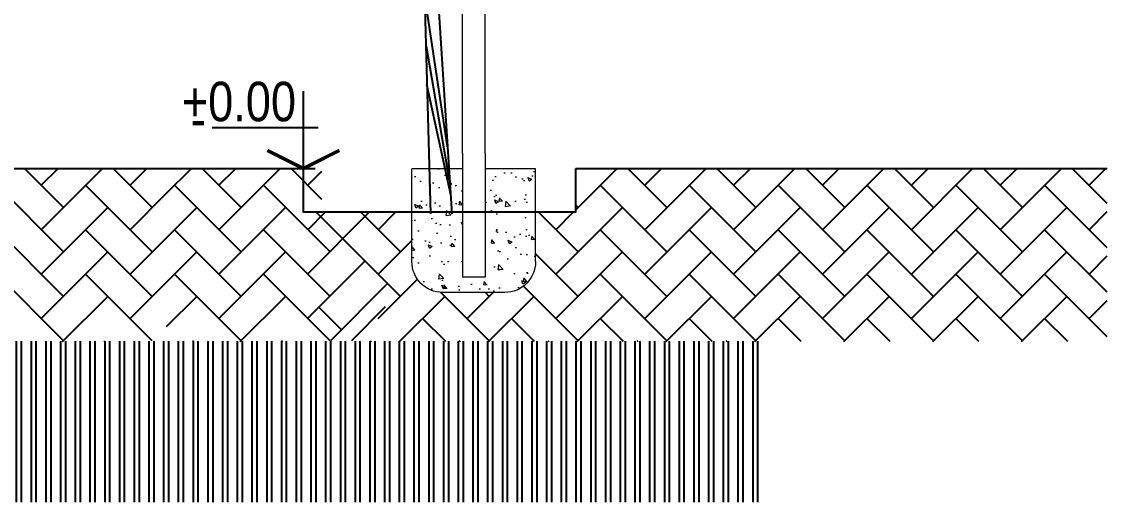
# Model space of a CAD drawing. Header units: millimetres. Extents: x 221 to 543, y -43 to 148.
# Drawn here: x 301.683 to 305.193, y 40.212 to 41.767 of the extents above; entities that cross this region are included whole.
import ezdxf

# ---------------------------------------------------------------- set-up
doc = ezdxf.new("R2010")
doc.units = ezdxf.units.MM
doc.linetypes.add('DASHED', pattern=[19.05, 12.7, -6.35])
doc.linetypes.add('HIDDEN2', pattern=[4.7625, 3.175, -1.5875])
for name, color, linetype in [('0-4', 4, 'Continuous'), ('10-M-A-100', 3, 'Continuous'), ('10-NIVELES EN CORTE', 7, 'Continuous')]:
    doc.layers.add(name, color=color, linetype=linetype)
doc.styles.add('NARROW', font='ARIALN.TTF')

# ---------------------------------------------------------------- blocks, each defined once
blk = doc.blocks.new('ARV08')
for p, q in [((-0.1693, 2.7256), (-0.0964, 0.0044)), ((0.056, 0.6097), (-0.1542, 2.0276)), ((0.1007, 0.0044), (-0.0259, 1.9665)), ((0.0744, 0.3084), (-0.1332, 1.5161)), ((0.0875, 0.1749), (-0.1279, 1.1723))]:
    blk.add_line(p, q)
blk = doc.blocks.new('cesto')
at = {"linetype": 'Continuous', "lineweight": 0}
h = blk.add_hatch(dxfattribs=at)
h.set_pattern_fill('NET', scale=0.200348, style=0)
h.set_pattern_definition([(0, (1071.191474, 99.407682), (0, 0.0250435), []), (90, (1071.191474, 99.407682), (-0.0250435, 2e-18), [])])
h.paths.add_polyline_path([(1081.5466, 100.2829), (1081.5466, 99.9764), (1081.7126, 99.9764), (1081.8976, 99.9764), (1081.8976, 100.2829)])
h = blk.add_hatch(dxfattribs=at)
h.set_pattern_fill('AR-CONC', scale=0.018, style=0)
h.set_pattern_definition([(50, (1073.17223, 108.05785), (0.1291068, -0.0112954), [0.0135, -0.1485]), (355, (1073.17223, 108.05785), (-0.0249752, 0.1353946), [0.0108, -0.1188]), (100.4514, (1073.18299, 108.05691), (0.1041317, 0.1240991), [0.0114732, -0.1262056]), (46.1842, (1073.17223, 108.09385), (0.1921034, -0.0297934), [0.02025, -0.22275]), (96.6356, (1073.18824, 108.09136), (0.1682393, 0.1753412), [0.0172099, -0.1893083]), (351.1842, (1073.17223, 108.09385), (0.168239, 0.1753413), [0.0162, -0.1782]), (21, (1073.19023, 108.08485), (0.1074433, -0.0724714), [0.0135, -0.1485]), (326, (1073.19023, 108.08485), (0.0437968, 0.130527), [0.0108, -0.1188]), (71.4514, (1073.19918, 108.07881), (0.1512401, 0.0580555), [0.0114732, -0.1262056]), (37.5, (1073.17223, 108.057848), (0.00218877, 0.0599209), [0, -0.11736, 0, -0.1206, 0, -0.11925]), (7.5, (1073.17223, 108.05785), (0.04735252, 0.0709941), [0, -0.06876, 0, -0.11466, 0, -0.04545]), (327.5, (1073.13209, 108.05785), (0.09608804, -0.00405988), [0, -0.045, 0, -0.1404, 0, -0.1863]), (317.5, (1073.11409, 108.05785), (0.1049735, 0.0180189), [0, -0.0585, 0, -0.09324, 0, -0.1323])])
h.paths.add_polyline_path([(1081.9221, 98.7063, 0.093453), (1081.8372, 98.7152), (1081.8368, 98.7051), (1081.8088, 98.7156), (1081.8374, 98.7252), (1081.8372, 98.7152, -0.093453), (1081.9221, 98.7063), (1081.9221, 98.8019), (1081.7588, 98.8019), (1081.7588, 98.4519), (1081.6853, 98.4519), (1081.6853, 98.8019), (1081.5221, 98.8019), (1081.5221, 98.5019, 0.414214), (1081.6221, 98.4019), (1081.8221, 98.4019, 0.414214), (1081.9221, 98.5019)])
at = {"color": 7, "linetype": 'Continuous', "lineweight": 0}
for p, q in [((1081.5221, 100.3019), (1081.5221, 100.2829)), ((1081.5221, 100.3019), (1081.9221, 100.3019)), ((1081.9221, 100.3019), (1081.9221, 100.2829)), ((1081.5221, 100.2829), (1081.9221, 100.2829)), ((1081.5221, 100.2829), (1081.5221, 99.9764)), ((1081.5466, 100.2829), (1081.5466, 99.9764)), ((1081.8976, 99.9764), (1081.8976, 100.2829)), ((1081.9221, 99.9764), (1081.9221, 100.2829)), ((1081.5221, 99.9764), (1081.5221, 99.9519)), ((1081.5221, 99.9764), (1081.7126, 99.9764)), ((1081.7126, 99.9764), (1081.9221, 99.9764)), ((1081.9221, 99.9764), (1081.9221, 99.9519)), ((1081.5221, 99.9519), (1081.9221, 99.9519)), ((1081.6853, 98.8519), (1081.6853, 99.9519)), ((1081.7588, 98.8519), (1081.7588, 99.9519)), ((1081.6853, 98.4519), (1081.7588, 98.4519)), ((1081.6853, 98.4019), (1081.7588, 98.4019))]:
    blk.add_line(p, q, dxfattribs=at)
at = {"color": 7, "linetype": 'DASHED', "lineweight": 0}
for p, q in [((1081.6853, 98.8519), (1081.6853, 98.4519)), ((1081.7588, 98.8519), (1081.7588, 98.4519)), ((1081.5221, 98.8019), (1081.6853, 98.8019)), ((1081.5221, 98.5019), (1081.5221, 98.8019)), ((1081.7588, 98.8019), (1081.9221, 98.8019)), ((1081.9221, 98.5019), (1081.9221, 98.8019)), ((1081.6221, 98.4019), (1081.8221, 98.4019))]:
    blk.add_line(p, q, dxfattribs=at)
for centre, start, end in [((1081.6221, 98.5019), 180, 270), ((1081.8221, 98.5019), 270, 360)]:
    blk.add_arc(centre, 0.1, start, end, dxfattribs=at)
blk = doc.blocks.new('NIVEL-CORTE')
at = {"color": 8}
for p, q in [((0, 0.3332), (0, -0.0499)), ((-0.0639, 0.1759), (0.3926, 0.1759))]:
    blk.add_line(p, q, dxfattribs=at)
at = {"layer": '10-M-A-100', "color": 8, "linetype": 'HIDDEN2', "ltscale": 0.03}
blk.add_line((0.3491, 0), (-0.0639, 0), dxfattribs=at)
at = {"layer": '10-NIVELES EN CORTE', "const_width": 0.015}
for points in [[(0, 0), (-0.1552, 0.0778)], [(0, 0), (0.1552, 0.0778)]]:
    blk.add_lwpolyline(points, dxfattribs=at)
at = {"layer": '10-NIVELES EN CORTE', "style": 'NARROW'}
blk.add_attdef('NIVEL', (0.0552, 0.2039), '', height=0.17, dxfattribs=at)

msp = doc.modelspace()

# ---------------------------------------------------------------- hatches: boundary and pattern name
h = msp.add_hatch()
h.set_pattern_fill('ANSI32', color=251, scale=0.005, angle=45, style=0)
h.set_pattern_definition([(90, (67.827806, 0.05659), (-0.047625, 3e-18), []), (90, (67.84368, 0.072465), (-0.047625, 3e-18), [])])
h.paths.add_polyline_path([(281.1349, 40.7326), (274.5328, 40.7326), (274.5328, 40.2119), (281.1349, 40.2119)])
h.paths.add_polyline_path([(285.5658, 40.7326), (281.1349, 40.7326), (281.1349, 40.2119), (285.5658, 40.2119)])
h.paths.add_polyline_path([(290.0854, 40.7326), (285.5658, 40.7326), (285.5658, 40.2119), (290.0854, 40.2119)])
h.paths.add_polyline_path([(294.8573, 40.7326), (290.0854, 40.7326), (290.0854, 40.2119), (294.8573, 40.2119)])
h.paths.add_polyline_path([(299.8386, 40.7326), (294.8573, 40.7326), (294.8573, 40.2119), (299.8386, 40.2119)])
h.paths.add_polyline_path([(304.0944, 40.7326), (299.8386, 40.7326), (299.8386, 40.2119), (304.0944, 40.2119)])

# ---------------------------------------------------------------- linework, layer by layer
at = {"color": 6}
for p, q in [((301.238, 41.2917), (302.5936, 41.2917)), ((303.4745, 41.2917), (305.1933, 41.2917))]:
    msp.add_line(p, q, dxfattribs=at)
at = {"color": 253}
for p, q in [((301.8179, 41.1655), (301.6917, 41.2917)), ((301.746, 41.2373), (301.8004, 41.2917)), ((301.746, 41.0937), (301.9441, 41.2917)), ((302.1053, 41.1655), (301.9791, 41.2917)), ((302.0334, 41.2373), (302.0878, 41.2917)), ((302.1513, 41.2115), (302.2315, 41.2917)), ((302.3926, 41.1655), (302.2664, 41.2917)), ((302.3208, 41.2373), (302.3751, 41.2917)), ((302.3208, 41.0937), (302.5188, 41.2917)), ((302.6536, 41.1919), (302.5538, 41.2917)), ((302.6081, 41.2373), (302.6536, 41.2828)), ((303.4745, 41.1579), (303.6084, 41.2917)), ((303.7695, 41.1655), (303.6433, 41.2917)), ((303.6977, 41.2373), (303.752, 41.2917)), ((303.6977, 41.0937), (303.8957, 41.2917)), ((304.0569, 41.1655), (303.9307, 41.2917)), ((303.985, 41.2373), (304.0394, 41.2917)), ((303.985, 41.0937), (304.1831, 41.2917)), ((304.3443, 41.1655), (304.2181, 41.2917)), ((304.2724, 41.2373), (304.3268, 41.2917)), ((304.2724, 41.0937), (304.4705, 41.2917)), ((304.6316, 41.1655), (304.5054, 41.2917)), ((304.5598, 41.2373), (304.6141, 41.2917)), ((304.5598, 41.0937), (304.7578, 41.2917)), ((304.919, 41.1655), (304.7928, 41.2917)), ((304.8472, 41.2373), (304.9015, 41.2917)), ((304.8472, 41.0937), (305.0452, 41.2917)), ((305.1933, 41.1785), (305.0802, 41.2917)), ((305.1345, 41.2373), (305.1889, 41.2917)), ((301.8179, 41.0218), (301.6024, 41.2373)), ((302.1053, 41.0218), (301.8897, 41.2373)), ((302.3926, 41.0218), (302.1771, 41.2373)), ((302.68, 41.0218), (302.4645, 41.2373)), ((303.7695, 41.0218), (303.554, 41.2373)), ((304.0569, 41.0218), (303.8414, 41.2373)), ((304.3443, 41.0218), (304.1287, 41.2373)), ((304.6316, 41.0218), (304.4161, 41.2373)), ((304.919, 41.0218), (304.7035, 41.2373)), ((305.1933, 41.0348), (304.9908, 41.2373)), ((302.0334, 41.0937), (302.1513, 41.2115)), ((301.746, 40.95), (301.9616, 41.1655)), ((302.1513, 41.0679), (302.2489, 41.1655)), ((302.3208, 40.95), (302.5363, 41.1655)), ((302.6069, 40.95), (302.8079, 41.151)), ((302.6081, 41.0937), (302.6655, 41.151)), ((302.9074, 40.8781), (302.6345, 41.151)), ((302.9074, 41.0218), (302.7782, 41.151)), ((302.8356, 41.0937), (302.8929, 41.151)), ((303.4822, 41.0218), (303.353, 41.151)), ((303.4103, 40.95), (303.6258, 41.1655)), ((303.4103, 41.0937), (303.4677, 41.151)), ((303.4822, 41.1655), (303.4745, 41.1731)), ((303.6977, 40.95), (303.9132, 41.1655)), ((303.985, 40.95), (304.2006, 41.1655)), ((304.2724, 40.95), (304.4879, 41.1655)), ((304.5598, 40.95), (304.7753, 41.1655)), ((304.8472, 40.95), (305.0627, 41.1655)), ((305.1345, 41.0937), (305.1933, 41.1525)), ((301.8179, 40.8781), (301.6024, 41.0937)), ((302.1053, 40.8781), (301.8897, 41.0937)), ((302.3926, 40.8781), (302.1771, 41.0937)), ((302.68, 40.8781), (302.4645, 41.0937)), ((303.7695, 40.8781), (303.554, 41.0937)), ((304.0569, 40.8781), (303.8414, 41.0937)), ((304.3443, 40.8781), (304.1287, 41.0937)), ((304.6316, 40.8781), (304.4161, 41.0937)), ((304.919, 40.8781), (304.7035, 41.0937)), ((305.1933, 40.8912), (304.9908, 41.0937)), ((302.0334, 40.95), (302.1513, 41.0679)), ((302.8356, 40.95), (302.9447, 41.0591)), ((301.746, 40.8063), (301.9616, 41.0218)), ((302.1513, 40.9242), (302.2489, 41.0218)), ((302.3208, 40.8063), (302.5363, 41.0218)), ((303.4822, 40.8781), (303.3447, 41.0155)), ((303.4103, 40.8063), (303.6258, 41.0218)), ((303.6977, 40.8063), (303.9132, 41.0218)), ((303.985, 40.8063), (304.2006, 41.0218)), ((304.2724, 40.8063), (304.4879, 41.0218)), ((304.5598, 40.8063), (304.7753, 41.0218)), ((304.8472, 40.8063), (305.0627, 41.0218)), ((305.1345, 40.95), (305.1933, 41.0088)), ((302.6069, 40.8063), (302.7931, 40.9925)), ((301.8179, 40.7344), (301.6024, 40.95)), ((302.1053, 40.7344), (301.8897, 40.95)), ((302.3926, 40.7344), (302.1771, 40.95)), ((302.68, 40.7344), (302.4645, 40.95)), ((302.8356, 40.8063), (302.9627, 40.9334)), ((303.7695, 40.7344), (303.554, 40.95)), ((304.0569, 40.7344), (303.8414, 40.95)), ((304.3443, 40.7344), (304.1287, 40.95)), ((304.6316, 40.7344), (304.4161, 40.95)), ((304.919, 40.7344), (304.7035, 40.95)), ((305.1933, 40.7475), (304.9908, 40.95)), ((302.0334, 40.8063), (302.1513, 40.9242)), ((302.6822, 40.7354), (302.8662, 40.9194)), ((303.4822, 40.7344), (303.3055, 40.9111)), ((301.815, 40.7316), (301.9616, 40.8781)), ((302.1513, 40.7805), (302.2489, 40.8781)), ((302.3897, 40.7316), (302.5363, 40.8781)), ((302.9045, 40.7316), (303.0511, 40.8781)), ((303.1948, 40.7344), (303.0385, 40.8908)), ((303.1229, 40.8063), (303.2072, 40.8906)), ((303.1948, 40.8781), (303.1823, 40.8906)), ((303.1919, 40.7316), (303.3385, 40.8781)), ((303.4793, 40.7316), (303.6258, 40.8781)), ((303.7666, 40.7316), (303.9132, 40.8781)), ((304.054, 40.7316), (304.2006, 40.8781)), ((304.3414, 40.7316), (304.4879, 40.8781)), ((304.6288, 40.7316), (304.7753, 40.8781)), ((304.9161, 40.7316), (305.0627, 40.8781)), ((305.1345, 40.8063), (305.1933, 40.8651)), ((302.7165, 40.7697), (302.6434, 40.8428)), ((302.7503, 40.7358), (302.8595, 40.845)), ((303.054, 40.7316), (302.9793, 40.8063)), ((303.3413, 40.7316), (303.2666, 40.8063)), ((303.6287, 40.7316), (303.554, 40.8063)), ((303.9161, 40.7316), (303.8414, 40.8063)), ((304.2035, 40.7316), (304.1287, 40.8063)), ((304.4908, 40.7316), (304.4161, 40.8063)), ((304.7782, 40.7316), (304.7035, 40.8063)), ((305.0656, 40.7316), (304.9908, 40.8063)), ((301.9493, 40.7316), (301.9521, 40.7344)), ((302.2366, 40.7316), (302.2395, 40.7344)), ((302.524, 40.7316), (302.5269, 40.7344)), ((302.8114, 40.7316), (302.8142, 40.7344)), ((303.0987, 40.7316), (303.1016, 40.7344)), ((303.3861, 40.7316), (303.389, 40.7344)), ((303.6735, 40.7316), (303.6763, 40.7344)), ((303.9608, 40.7316), (303.9637, 40.7344))]:
    msp.add_line(p, q, dxfattribs=at)
at = {"color": 6}
msp.add_lwpolyline([(302.5936, 41.2917), (302.5936, 41.151), (303.4745, 41.151), (303.4745, 41.2917)], dxfattribs=at)

# ---------------------------------------------------------------- block references
at = {"xscale": 0.3583999999996195, "yscale": 0.3583999999996195, "zscale": 0.3583999999996195}
msp.add_blockref('ARV08', (303.0392, 41.1433), dxfattribs=at)
at = {"color": 3}
ref = msp.add_blockref('NIVEL-CORTE', (302.5936, 41.2917), dxfattribs=dict(at, xscale=-0.75, yscale=0.75, zscale=0.75))
ref.add_attrib('NIVEL', '+0.00', (302.2005, 41.4446), dxfattribs={"layer": '10-NIVELES EN CORTE', "height": 0.1275, "style": 'NARROW'})
at = {"layer": '0-4', "xscale": -1}
msp.add_blockref('cesto', (1384.8668, -57.5113), dxfattribs=at)

# ---------------------------------------------------------------- texts
at = {"color": 0, "style": 'NARROW'}
msp.add_text('-', height=0.1315, dxfattribs=at).set_placement((302.2287, 41.3876))

doc.saveas('drawing.dxf')
